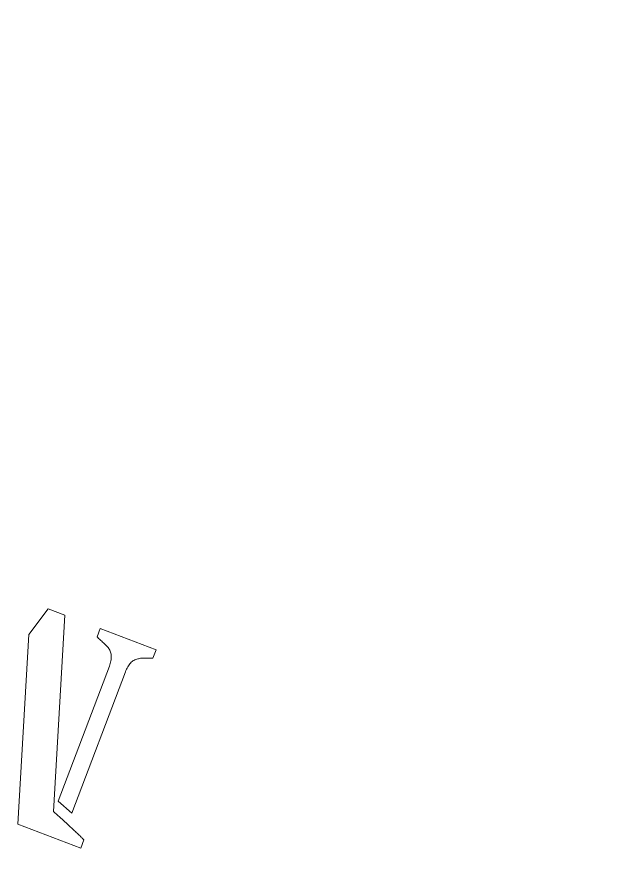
# Model space of a CAD drawing. Header units: millimetres. Extents: x -38 to 38, y -38 to 38.
# Drawn here: x -11.5 to -4.74, y -32.35 to -22.62 of the extents above; entities that cross this region are included whole.
import ezdxf

# ---------------------------------------------------------------- set-up
doc = ezdxf.new("R2010")
doc.units = ezdxf.units.MM

msp = doc.modelspace()

# ---------------------------------------------------------------- linework, layer by layer
at = {"color": 7, "linetype": 'Continuous', "lineweight": 15}
for p, q in [((-11.3698, -29.607), (-11.1501, -29.3183)), ((-11.1501, -29.3183), (-10.9634, -29.3893)), ((-10.9634, -29.3893), (-11.0905, -31.6127)), ((-10.5981, -29.6345), (-10.5626, -29.5414)), ((-10.5626, -29.5414), (-9.9291, -29.7821)), ((-11.4944, -31.7558), (-11.3698, -29.607)), ((-9.9291, -29.7821), (-9.9646, -29.8752)), ((-11.039, -31.4956), (-10.458, -29.9663)), ((-10.2769, -30.0314), (-10.8844, -31.6312)), ((-10.8844, -31.6312), (-11.039, -31.4956)), ((-10.7818, -32.0265), (-11.4944, -31.7558)), ((-10.7463, -31.9334), (-10.7818, -32.0265))]:
    msp.add_line(p, q, dxfattribs=at)
msp.add_circle((0, 0), 38, dxfattribs=at)
for points, knots in [([(-10.4645, -29.7651), (-10.4736, -29.7538), (-10.4922, -29.7307), (-10.5266, -29.7003), (-10.5636, -29.6698), (-10.5865, -29.6464), (-10.5981, -29.6345)], [0, 0, 0, 0, 0.231451, 0.475548, 0.733391, 1, 1, 1, 1]), ([(-10.458, -29.9663), (-10.4515, -29.947), (-10.4393, -29.9108), (-10.4347, -29.8565), (-10.4409, -29.8065), (-10.4567, -29.7788), (-10.4645, -29.7651)], [0, 0, 0, 0, 0.291574, 0.546154, 0.776314, 1, 1, 1, 1]), ([(-9.9646, -29.8752), (-9.9796, -29.8764), (-10.0093, -29.8788), (-10.0533, -29.8759), (-10.0965, -29.875), (-10.1241, -29.8812), (-10.1378, -29.8842)], [0, 0, 0, 0, 0.25935, 0.512694, 0.760152, 1, 1, 1, 1]), ([(-10.1378, -29.8842), (-10.1525, -29.889), (-10.1827, -29.8988), (-10.2213, -29.9314), (-10.2537, -29.9762), (-10.2688, -30.0121), (-10.2769, -30.0314)], [0, 0, 0, 0, 0.2194829, 0.4474385, 0.7037743, 1, 1, 1, 1]), ([(-11.0905, -31.6127), (-11.068, -31.6328), (-11.0251, -31.6711), (-10.9647, -31.7262), (-10.9111, -31.7752), (-10.8646, -31.8182), (-10.825, -31.8552), (-10.7923, -31.8862), (-10.7668, -31.9116), (-10.7524, -31.9269), (-10.7463, -31.9334)], [0, 0, 0, 0, 0.192751, 0.366616, 0.520886, 0.655563, 0.770651, 0.866158, 0.942843, 1, 1, 1, 1])]:
    msp.add_open_spline(points, degree=3, knots=knots, dxfattribs=at)

doc.saveas('drawing.dxf')
